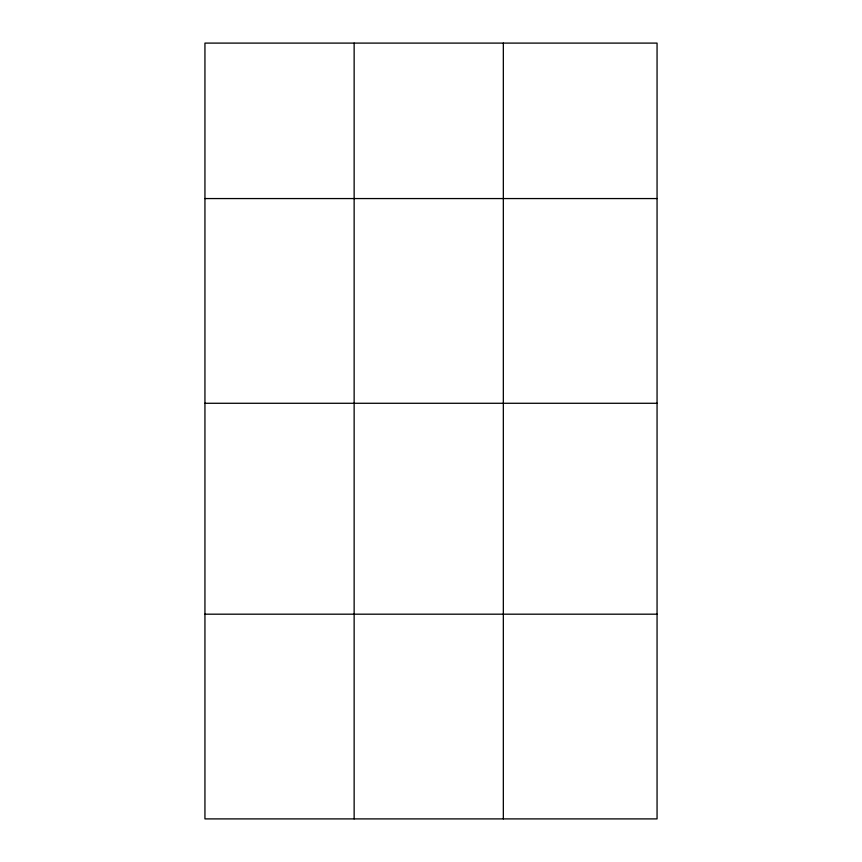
<?xml version="1.0" encoding="UTF-8"?>
<svg xmlns="http://www.w3.org/2000/svg" width="862" height="862" viewBox="0 0 862 862"><rect width="100%" height="100%" fill="white"/><g stroke="black" fill="none" stroke-linecap="round" stroke-linejoin="round"><path stroke-width="1.29" d="M657.059 403.276L657.059 43.1L204.94 43.1L204.94 818.9L657.059 818.9L657.059 403.276L204.94 403.276M204.94 198.562L657.059 198.562M204.94 614.186L657.059 614.186M503.333 43.1L503.333 818.9M354.142 43.1L354.142 818.9"/></g></svg>
